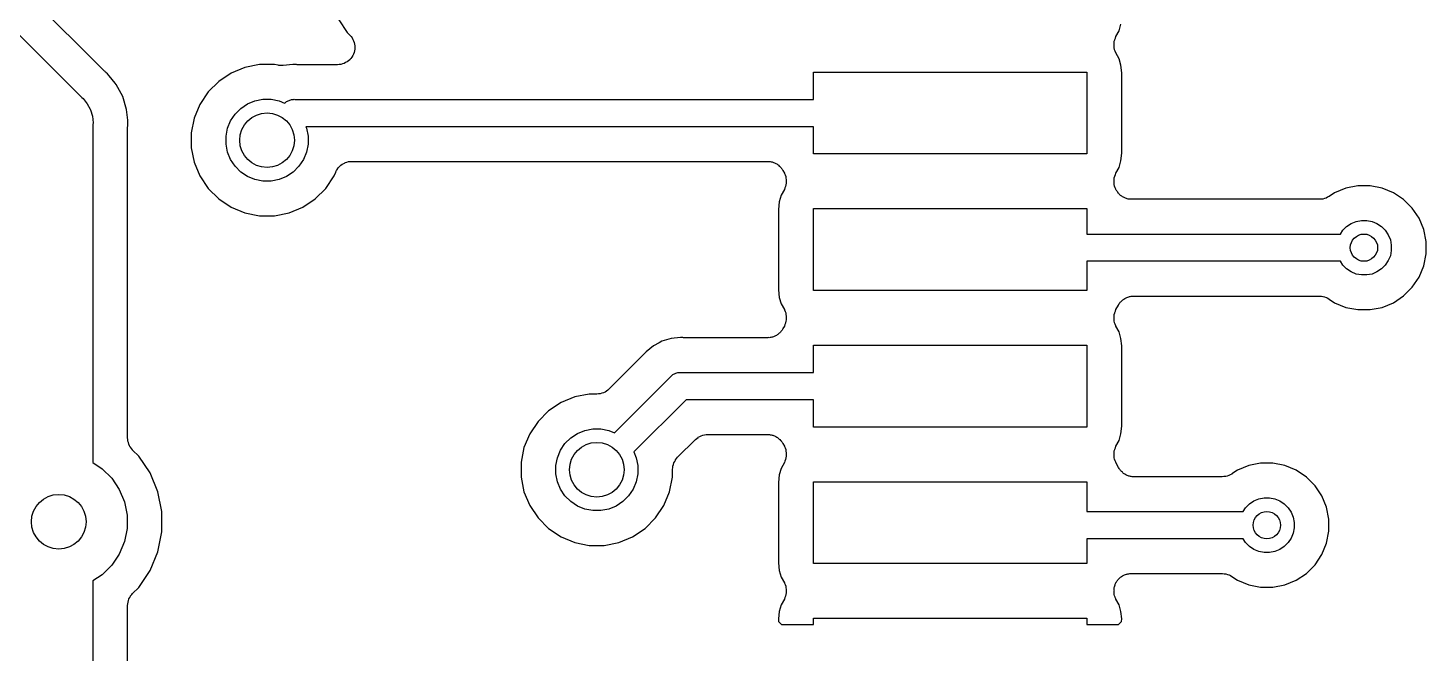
# Model space of a CAD drawing. Extents: x 49 to 143, y -158 to -38.
# Drawn here: x 105.44 to 115.67, y -103.7 to -99.13 of the extents above; entities that cross this region are included whole.
import ezdxf

# ---------------------------------------------------------------- set-up
doc = ezdxf.new("R2010")
doc.units = 0
doc.layers.add('BLACK', color=7, linetype='CONTINUOUS')

msp = doc.modelspace()

# ---------------------------------------------------------------- linework, layer by layer
at = {"layer": 'BLACK', "linetype": 'CONTINUOUS'}
for p, q in [((101.088, -94.8924), (105.832, -99.6365)), ((105.998, -99.4437), (101.379, -94.8244)), ((107.713, -99.0684), (107.774, -99.1592)), ((113.422, -99.1477), (113.436, -99.0998)), ((107.774, -99.1592), (107.794, -99.1792)), ((107.794, -99.1792), (107.795, -99.1801)), ((107.795, -99.1801), (107.795, -99.1801)), ((107.795, -99.1801), (107.795, -99.1802)), ((107.795, -99.1802), (107.795, -99.1805)), ((107.795, -99.1805), (107.803, -99.1901)), ((107.803, -99.1901), (107.81, -99.1995)), ((107.81, -99.1995), (107.81, -99.1997)), ((107.81, -99.1997), (107.81, -99.1998)), ((107.81, -99.1998), (107.816, -99.2107)), ((107.816, -99.2107), (107.822, -99.2214)), ((113.387, -99.2245), (113.39, -99.213)), ((113.39, -99.2119), (113.395, -99.201)), ((113.39, -99.2125), (113.39, -99.2119)), ((113.39, -99.213), (113.39, -99.2125)), ((113.395, -99.201), (113.399, -99.1901)), ((113.399, -99.1901), (113.422, -99.1477)), ((107.821, -99.3186), (107.815, -99.3293)), ((107.825, -99.3066), (107.821, -99.3182)), ((107.821, -99.3182), (107.821, -99.3184)), ((107.821, -99.3184), (107.821, -99.3186)), ((107.822, -99.2214), (107.822, -99.2216)), ((107.822, -99.2216), (107.822, -99.2218)), ((107.822, -99.2218), (107.825, -99.2337)), ((107.825, -99.2337), (107.829, -99.2452)), ((107.828, -99.295), (107.825, -99.3066)), ((107.83, -99.2825), (107.828, -99.2945)), ((107.828, -99.2945), (107.828, -99.2947)), ((107.828, -99.2947), (107.828, -99.295)), ((107.829, -99.2452), (107.829, -99.2454)), ((107.829, -99.2454), (107.829, -99.2456)), ((107.829, -99.2456), (107.83, -99.2578)), ((107.83, -99.2578), (107.831, -99.2699)), ((107.831, -99.2703), (107.83, -99.2825)), ((107.831, -99.2699), (107.831, -99.2701)), ((107.831, -99.2701), (107.831, -99.2703)), ((113.385, -99.2361), (113.387, -99.2245)), ((113.385, -99.2367), (113.385, -99.2361)), ((113.385, -99.2373), (113.385, -99.2367)), ((113.385, -99.2491), (113.385, -99.2373)), ((113.385, -99.2609), (113.385, -99.2491)), ((113.385, -99.2615), (113.385, -99.2609)), ((113.385, -99.2621), (113.385, -99.2615)), ((113.387, -99.2737), (113.385, -99.2621)), ((113.389, -99.2853), (113.387, -99.2737)), ((113.389, -99.2858), (113.389, -99.2853)), ((113.389, -99.2864), (113.389, -99.2858)), ((113.394, -99.2974), (113.389, -99.2864)), ((113.398, -99.3083), (113.394, -99.2974)), ((113.399, -99.3093), (113.398, -99.3083)), ((113.399, -99.3094), (113.399, -99.3093)), ((113.399, -99.3099), (113.399, -99.3094)), ((113.399, -99.3094), (113.399, -99.3094)), ((113.422, -99.3523), (113.399, -99.3099)), ((107.026, -99.4163), (106.926, -99.4581)), ((107.133, -99.395), (107.026, -99.4163)), ((107.243, -99.395), (107.133, -99.395)), ((107.27, -99.4004), (107.243, -99.395)), ((107.275, -99.4009), (107.27, -99.4004)), ((107.28, -99.402), (107.275, -99.4009)), ((107.287, -99.4021), (107.28, -99.402)), ((107.294, -99.4028), (107.287, -99.4021)), ((107.3, -99.4023), (107.294, -99.4028)), ((107.305, -99.4024), (107.3, -99.4023)), ((107.307, -99.4022), (107.305, -99.4024)), ((107.376, -99.3954), (107.307, -99.4022)), ((107.387, -99.3943), (107.376, -99.3954)), ((107.376, -99.3954), (107.376, -99.3954)), ((107.398, -99.3954), (107.387, -99.3943)), ((107.404, -99.3954), (107.398, -99.3954)), ((107.409, -99.396), (107.404, -99.3954)), ((107.411, -99.396), (107.409, -99.396)), ((107.704, -99.396), (107.411, -99.396)), ((107.716, -99.3948), (107.704, -99.396)), ((107.728, -99.3937), (107.716, -99.3948)), ((107.729, -99.3936), (107.728, -99.3936)), ((107.728, -99.3936), (107.728, -99.3937)), ((107.74, -99.3901), (107.729, -99.3936)), ((107.752, -99.3866), (107.74, -99.3901)), ((107.763, -99.3808), (107.752, -99.3864)), ((107.752, -99.3864), (107.752, -99.3865)), ((107.752, -99.3865), (107.752, -99.3866)), ((107.774, -99.375), (107.763, -99.3808)), ((107.784, -99.3671), (107.774, -99.3748)), ((107.774, -99.3748), (107.774, -99.3749)), ((107.774, -99.3749), (107.774, -99.375)), ((107.793, -99.3594), (107.784, -99.3671)), ((107.801, -99.3498), (107.793, -99.3591)), ((107.793, -99.3591), (107.793, -99.3593)), ((107.793, -99.3593), (107.793, -99.3594)), ((107.809, -99.3404), (107.801, -99.3498)), ((107.815, -99.3293), (107.809, -99.34)), ((107.809, -99.34), (107.809, -99.3402)), ((107.809, -99.3402), (107.809, -99.3404)), ((113.436, -99.4002), (113.422, -99.3523)), ((113.442, -99.4562), (113.436, -99.4002)), ((106.003, -99.4471), (105.998, -99.4437)), ((106.006, -99.4509), (106.003, -99.4471)), ((106.008, -99.4521), (106.006, -99.4509)), ((106.022, -99.4639), (106.008, -99.4521)), ((106.034, -99.4783), (106.022, -99.4639)), ((106.077, -99.5306), (106.034, -99.4783)), ((106.034, -99.4783), (106.034, -99.4783)), ((106.835, -99.5187), (106.758, -99.5958)), ((106.926, -99.4581), (106.835, -99.5187)), ((111.186, -99.65), (111.186, -99.45)), ((111.186, -99.45), (113.186, -99.45)), ((113.186, -99.45), (113.186, -100.05)), ((113.442, -100.044), (113.442, -99.4562)), ((106.085, -99.5406), (106.077, -99.5306)), ((106.077, -99.5306), (106.077, -99.5306)), ((106.132, -99.6282), (106.085, -99.5406)), ((106.161, -99.7232), (106.132, -99.6282)), ((106.758, -99.5958), (106.697, -99.6866)), ((105.832, -99.6365), (105.842, -99.6444)), ((105.842, -99.6444), (105.873, -99.6824)), ((105.873, -99.6824), (105.894, -99.7214)), ((105.894, -99.7214), (105.896, -99.7259)), ((105.896, -99.7259), (105.91, -99.773)), ((106.169, -99.8032), (106.161, -99.7232)), ((106.697, -99.6866), (106.655, -99.7874)), ((106.955, -99.7578), (106.997, -99.716)), ((106.997, -99.716), (107.046, -99.6831)), ((107.046, -99.6831), (107.1, -99.6605)), ((107.1, -99.6605), (107.158, -99.649)), ((107.158, -99.649), (107.218, -99.649)), ((107.218, -99.649), (107.276, -99.6605)), ((107.276, -99.6605), (107.317, -99.6778)), ((107.317, -99.6778), (107.32, -99.6758)), ((107.32, -99.6758), (107.324, -99.6722)), ((107.32, -99.6758), (107.32, -99.6758)), ((107.324, -99.6722), (107.331, -99.6665)), ((107.331, -99.6665), (107.349, -99.6572)), ((107.349, -99.6572), (107.367, -99.6514)), ((107.367, -99.6514), (107.382, -99.65)), ((107.382, -99.65), (107.387, -99.6495)), ((107.382, -99.65), (107.382, -99.65)), ((107.387, -99.6495), (107.392, -99.65)), ((107.392, -99.65), (111.186, -99.65)), ((105.91, -99.773), (105.915, -99.822)), ((105.915, -99.822), (105.914, -99.8343)), ((105.914, -99.8343), (105.914, -102.309)), ((106.169, -99.8035), (106.169, -99.8032)), ((106.17, -99.822), (106.169, -99.8035)), ((106.169, -99.8405), (106.17, -99.822)), ((106.655, -99.7874), (106.634, -99.8944)), ((106.9, -99.8615), (106.922, -99.8069)), ((106.922, -99.8069), (106.955, -99.7578)), ((106.168, -99.8512), (106.169, -99.8459)), ((106.168, -99.853), (106.168, -99.8512)), ((106.168, -102.128), (106.168, -99.853)), ((106.169, -99.8459), (106.169, -99.8405)), ((106.634, -99.8944), (106.634, -100.004)), ((106.888, -99.9195), (106.9, -99.8615)), ((106.888, -99.9785), (106.888, -99.9195)), ((111.186, -99.85), (107.472, -99.85)), ((107.472, -99.85), (107.476, -99.8615)), ((107.476, -99.8615), (107.488, -99.9195)), ((107.488, -99.9195), (107.488, -99.9785)), ((111.186, -100.05), (111.186, -99.85)), ((106.634, -100.004), (106.655, -100.111)), ((106.9, -100.037), (106.888, -99.9785)), ((106.922, -100.091), (106.9, -100.037)), ((107.476, -100.037), (107.454, -100.091)), ((107.488, -99.9785), (107.476, -100.037)), ((106.655, -100.111), (106.697, -100.211)), ((106.955, -100.14), (106.922, -100.091)), ((106.997, -100.182), (106.955, -100.14)), ((107.421, -100.14), (107.379, -100.182)), ((107.454, -100.091), (107.421, -100.14)), ((107.711, -100.15), (107.719, -100.141)), ((107.719, -100.141), (107.72, -100.14)), ((107.719, -100.141), (107.719, -100.141)), ((107.72, -100.14), (107.729, -100.133)), ((107.729, -100.133), (107.738, -100.125)), ((107.738, -100.125), (107.739, -100.125)), ((107.739, -100.125), (107.749, -100.119)), ((107.739, -100.125), (107.739, -100.125)), ((107.749, -100.119), (107.76, -100.114)), ((107.76, -100.114), (107.76, -100.113)), ((107.76, -100.113), (107.761, -100.113)), ((107.761, -100.113), (107.772, -100.11)), ((107.772, -100.11), (107.784, -100.106)), ((107.784, -100.106), (107.784, -100.106)), ((107.784, -100.106), (107.785, -100.106)), ((107.785, -100.106), (107.797, -100.105)), ((107.797, -100.105), (107.808, -100.104)), ((107.808, -100.104), (110.851, -100.104)), ((110.851, -100.104), (110.853, -100.104)), ((110.853, -100.104), (110.858, -100.105)), ((110.858, -100.105), (110.864, -100.105)), ((110.864, -100.105), (110.87, -100.106)), ((110.87, -100.106), (110.877, -100.107)), ((110.877, -100.107), (110.883, -100.108)), ((110.883, -100.108), (110.888, -100.11)), ((110.888, -100.11), (110.894, -100.112)), ((110.894, -100.112), (110.901, -100.114)), ((110.901, -100.114), (110.906, -100.117)), ((110.906, -100.117), (110.911, -100.119)), ((110.911, -100.119), (110.917, -100.123)), ((110.917, -100.123), (110.922, -100.126)), ((110.922, -100.126), (110.927, -100.13)), ((110.927, -100.13), (110.931, -100.133)), ((110.931, -100.133), (110.936, -100.138)), ((110.936, -100.138), (110.941, -100.142)), ((113.186, -100.05), (111.186, -100.05)), ((113.422, -100.148), (113.436, -100.1)), ((113.436, -100.1), (113.442, -100.044)), ((106.697, -100.211), (106.758, -100.302)), ((107.046, -100.215), (106.997, -100.182)), ((107.1, -100.237), (107.046, -100.215)), ((107.158, -100.249), (107.1, -100.237)), ((107.276, -100.237), (107.218, -100.249)), ((107.33, -100.215), (107.276, -100.237)), ((107.379, -100.182), (107.33, -100.215)), ((107.618, -100.302), (107.679, -100.211)), ((107.679, -100.211), (107.691, -100.182)), ((107.691, -100.182), (107.692, -100.181)), ((107.691, -100.182), (107.691, -100.182)), ((107.691, -100.182), (107.691, -100.182)), ((107.691, -100.182), (107.691, -100.182)), ((107.692, -100.181), (107.697, -100.17)), ((107.697, -100.17), (107.703, -100.16)), ((107.703, -100.16), (107.704, -100.159)), ((107.703, -100.16), (107.703, -100.16)), ((107.704, -100.159), (107.711, -100.15)), ((110.941, -100.142), (110.945, -100.147)), ((110.945, -100.147), (110.949, -100.151)), ((110.949, -100.151), (110.953, -100.156)), ((110.953, -100.156), (110.957, -100.161)), ((110.957, -100.161), (110.96, -100.166)), ((110.96, -100.166), (110.963, -100.171)), ((110.963, -100.171), (110.973, -100.19)), ((110.973, -100.19), (110.973, -100.191)), ((110.973, -100.191), (110.973, -100.191)), ((110.973, -100.191), (110.973, -100.191)), ((110.973, -100.191), (110.974, -100.192)), ((110.974, -100.192), (110.978, -100.203)), ((110.978, -100.203), (110.983, -100.214)), ((110.983, -100.214), (110.983, -100.214)), ((110.983, -100.214), (110.983, -100.215)), ((110.983, -100.215), (110.985, -100.226)), ((110.985, -100.226), (110.987, -100.238)), ((110.987, -100.238), (110.987, -100.238)), ((110.987, -100.238), (110.987, -100.239)), ((110.987, -100.239), (110.987, -100.251)), ((113.385, -100.236), (113.387, -100.225)), ((113.385, -100.237), (113.385, -100.236)), ((113.385, -100.249), (113.385, -100.237)), ((113.385, -100.237), (113.385, -100.237)), ((113.387, -100.225), (113.39, -100.213)), ((113.39, -100.212), (113.395, -100.201)), ((113.39, -100.213), (113.39, -100.212)), ((113.39, -100.212), (113.39, -100.212)), ((113.395, -100.201), (113.399, -100.19)), ((113.399, -100.19), (113.422, -100.148)), ((106.758, -100.302), (106.835, -100.379)), ((107.218, -100.249), (107.158, -100.249)), ((107.541, -100.379), (107.618, -100.302)), ((110.973, -100.31), (110.95, -100.352)), ((110.977, -100.299), (110.973, -100.31)), ((110.982, -100.288), (110.977, -100.299)), ((110.985, -100.275), (110.982, -100.287)), ((110.982, -100.287), (110.982, -100.288)), ((110.982, -100.288), (110.982, -100.288)), ((110.987, -100.264), (110.985, -100.275)), ((110.987, -100.251), (110.987, -100.263)), ((110.987, -100.263), (110.987, -100.263)), ((110.987, -100.263), (110.987, -100.264)), ((113.385, -100.261), (113.385, -100.249)), ((113.385, -100.262), (113.385, -100.261)), ((113.387, -100.274), (113.385, -100.262)), ((113.385, -100.262), (113.385, -100.262)), ((113.389, -100.285), (113.387, -100.274)), ((113.389, -100.286), (113.389, -100.285)), ((113.394, -100.297), (113.389, -100.286)), ((113.389, -100.286), (113.389, -100.286)), ((113.398, -100.308), (113.394, -100.297)), ((113.399, -100.309), (113.398, -100.308)), ((113.399, -100.31), (113.399, -100.309)), ((113.399, -100.309), (113.399, -100.309)), ((113.399, -100.309), (113.399, -100.309)), ((113.402, -100.315), (113.399, -100.31)), ((113.405, -100.32), (113.402, -100.315)), ((113.408, -100.325), (113.405, -100.32)), ((113.412, -100.33), (113.408, -100.325)), ((113.416, -100.336), (113.412, -100.33)), ((113.42, -100.34), (113.416, -100.336)), ((113.423, -100.344), (113.42, -100.34)), ((113.428, -100.349), (113.423, -100.344)), ((114.999, -100.334), (114.959, -100.361)), ((115.082, -100.3), (114.999, -100.334)), ((115.17, -100.282), (115.082, -100.3)), ((115.259, -100.282), (115.17, -100.282)), ((115.347, -100.3), (115.259, -100.282)), ((115.429, -100.334), (115.347, -100.3)), ((115.504, -100.384), (115.429, -100.334)), ((106.835, -100.379), (106.926, -100.44)), ((106.926, -100.44), (107.026, -100.482)), ((107.35, -100.482), (107.45, -100.44)), ((107.45, -100.44), (107.541, -100.379)), ((110.936, -100.4), (110.93, -100.456)), ((110.95, -100.352), (110.936, -100.4)), ((113.433, -100.353), (113.428, -100.349)), ((113.438, -100.357), (113.433, -100.353)), ((113.442, -100.36), (113.438, -100.357)), ((113.448, -100.363), (113.442, -100.36)), ((113.454, -100.367), (113.448, -100.363)), ((113.459, -100.369), (113.454, -100.367)), ((113.464, -100.372), (113.459, -100.369)), ((113.47, -100.374), (113.464, -100.372)), ((113.477, -100.377), (113.47, -100.374)), ((113.482, -100.378), (113.477, -100.377)), ((113.488, -100.38), (113.482, -100.378)), ((113.494, -100.38), (113.488, -100.38)), ((113.501, -100.382), (113.494, -100.38)), ((113.507, -100.382), (113.501, -100.382)), ((113.512, -100.382), (113.507, -100.382)), ((113.514, -100.382), (113.512, -100.382)), ((114.888, -100.382), (113.514, -100.382)), ((114.9, -100.381), (114.888, -100.382)), ((114.912, -100.38), (114.9, -100.381)), ((114.913, -100.38), (114.912, -100.38)), ((114.912, -100.38), (114.912, -100.38)), ((114.924, -100.377), (114.913, -100.38)), ((114.936, -100.373), (114.924, -100.377)), ((114.937, -100.373), (114.936, -100.373)), ((114.936, -100.373), (114.936, -100.373)), ((114.947, -100.367), (114.937, -100.373)), ((114.958, -100.362), (114.947, -100.367)), ((114.959, -100.361), (114.958, -100.362)), ((114.959, -100.361), (114.959, -100.361)), ((114.959, -100.361), (114.959, -100.361)), ((114.959, -100.361), (114.959, -100.361)), ((115.567, -100.447), (115.504, -100.384)), ((115.617, -100.521), (115.567, -100.447)), ((107.026, -100.482), (107.133, -100.503)), ((107.133, -100.503), (107.243, -100.503)), ((107.243, -100.503), (107.35, -100.482)), ((110.93, -100.456), (110.93, -101.044)), ((111.186, -101.05), (111.186, -100.45)), ((111.186, -100.45), (113.186, -100.45)), ((113.186, -100.45), (113.186, -100.636)), ((115.12, -100.559), (115.156, -100.544)), ((115.156, -100.544), (115.195, -100.536)), ((115.195, -100.536), (115.234, -100.536)), ((115.234, -100.536), (115.273, -100.544)), ((115.273, -100.544), (115.309, -100.559)), ((115.651, -100.604), (115.617, -100.521)), ((113.186, -100.636), (115.041, -100.636)), ((115.041, -100.636), (115.059, -100.609)), ((115.059, -100.609), (115.087, -100.581)), ((115.087, -100.581), (115.12, -100.559)), ((115.309, -100.559), (115.342, -100.581)), ((115.342, -100.581), (115.37, -100.609)), ((115.37, -100.609), (115.392, -100.642)), ((115.392, -100.642), (115.407, -100.678)), ((115.668, -100.692), (115.651, -100.604)), ((115.407, -100.678), (115.414, -100.717)), ((115.414, -100.717), (115.414, -100.756)), ((115.668, -100.781), (115.668, -100.692)), ((115.041, -100.836), (113.186, -100.836)), ((113.186, -100.836), (113.186, -101.05)), ((115.059, -100.864), (115.041, -100.836)), ((115.392, -100.831), (115.37, -100.864)), ((115.407, -100.795), (115.392, -100.831)), ((115.414, -100.756), (115.407, -100.795)), ((115.651, -100.869), (115.668, -100.781)), ((115.087, -100.892), (115.059, -100.864)), ((115.12, -100.914), (115.087, -100.892)), ((115.156, -100.929), (115.12, -100.914)), ((115.195, -100.936), (115.156, -100.929)), ((115.234, -100.936), (115.195, -100.936)), ((115.273, -100.929), (115.234, -100.936)), ((115.309, -100.914), (115.273, -100.929)), ((115.342, -100.892), (115.309, -100.914)), ((115.37, -100.864), (115.342, -100.892)), ((115.567, -101.026), (115.617, -100.951)), ((115.617, -100.951), (115.651, -100.869)), ((110.93, -101.044), (110.936, -101.1)), ((113.186, -101.05), (111.186, -101.05)), ((115.504, -101.089), (115.567, -101.026)), ((110.936, -101.1), (110.95, -101.148)), ((110.95, -101.148), (110.973, -101.19)), ((113.399, -101.19), (113.417, -101.158)), ((113.417, -101.156), (113.421, -101.151)), ((113.417, -101.158), (113.417, -101.156)), ((113.421, -101.151), (113.423, -101.146)), ((113.423, -101.146), (113.428, -101.141)), ((113.428, -101.141), (113.431, -101.136)), ((113.431, -101.136), (113.435, -101.132)), ((113.435, -101.132), (113.439, -101.127)), ((113.439, -101.127), (113.444, -101.123)), ((113.444, -101.123), (113.449, -101.118)), ((113.449, -101.118), (113.454, -101.115)), ((113.454, -101.115), (113.458, -101.112)), ((113.458, -101.112), (113.464, -101.108)), ((113.464, -101.108), (113.47, -101.105)), ((113.47, -101.105), (113.475, -101.103)), ((113.475, -101.103), (113.48, -101.1)), ((113.48, -101.1), (113.487, -101.098)), ((113.487, -101.098), (113.493, -101.095)), ((113.493, -101.095), (113.498, -101.094)), ((113.498, -101.094), (113.504, -101.093)), ((113.504, -101.093), (113.511, -101.092)), ((113.511, -101.092), (113.517, -101.091)), ((113.517, -101.091), (113.523, -101.091)), ((113.523, -101.091), (113.529, -101.09)), ((113.529, -101.09), (114.888, -101.09)), ((114.888, -101.09), (114.889, -101.09)), ((114.889, -101.09), (114.889, -101.09)), ((114.889, -101.09), (114.889, -101.09)), ((114.889, -101.09), (114.89, -101.09)), ((114.89, -101.09), (114.902, -101.092)), ((114.902, -101.092), (114.913, -101.093)), ((114.913, -101.093), (114.914, -101.093)), ((114.914, -101.093), (114.915, -101.093)), ((114.915, -101.093), (114.926, -101.097)), ((114.926, -101.097), (114.937, -101.1)), ((114.937, -101.1), (114.938, -101.1)), ((114.938, -101.1), (114.939, -101.101)), ((114.939, -101.101), (114.949, -101.106)), ((114.949, -101.106), (114.959, -101.112)), ((114.959, -101.112), (114.999, -101.139)), ((114.999, -101.139), (115.082, -101.173)), ((115.347, -101.173), (115.429, -101.139)), ((115.429, -101.139), (115.504, -101.089)), ((110.973, -101.19), (110.973, -101.191)), ((110.973, -101.191), (110.973, -101.191)), ((110.973, -101.191), (110.973, -101.191)), ((110.973, -101.191), (110.974, -101.192)), ((110.974, -101.192), (110.978, -101.203)), ((110.978, -101.203), (110.983, -101.214)), ((110.983, -101.214), (110.983, -101.214)), ((110.983, -101.214), (110.983, -101.215)), ((110.983, -101.215), (110.985, -101.226)), ((110.985, -101.226), (110.987, -101.238)), ((110.987, -101.264), (110.985, -101.275)), ((110.987, -101.238), (110.987, -101.238)), ((110.987, -101.238), (110.987, -101.239)), ((110.987, -101.239), (110.987, -101.251)), ((110.987, -101.251), (110.987, -101.263)), ((110.987, -101.263), (110.987, -101.263)), ((110.987, -101.263), (110.987, -101.264)), ((113.385, -101.236), (113.387, -101.225)), ((113.385, -101.237), (113.385, -101.236)), ((113.385, -101.249), (113.385, -101.237)), ((113.385, -101.237), (113.385, -101.237)), ((113.385, -101.261), (113.385, -101.249)), ((113.385, -101.262), (113.385, -101.261)), ((113.387, -101.274), (113.385, -101.262)), ((113.385, -101.262), (113.385, -101.262)), ((113.387, -101.225), (113.39, -101.213)), ((113.39, -101.212), (113.395, -101.201)), ((113.39, -101.213), (113.39, -101.212)), ((113.39, -101.212), (113.39, -101.212)), ((113.395, -101.201), (113.399, -101.19)), ((115.082, -101.173), (115.17, -101.19)), ((115.17, -101.19), (115.259, -101.19)), ((115.259, -101.19), (115.347, -101.173)), ((110.93, -101.368), (110.925, -101.371)), ((110.935, -101.363), (110.93, -101.368)), ((110.94, -101.359), (110.935, -101.363)), ((110.944, -101.355), (110.94, -101.359)), ((110.948, -101.351), (110.944, -101.355)), ((110.952, -101.345), (110.948, -101.351)), ((110.956, -101.34), (110.952, -101.345)), ((110.959, -101.335), (110.956, -101.34)), ((110.962, -101.33), (110.959, -101.335)), ((110.963, -101.329), (110.962, -101.33)), ((110.973, -101.31), (110.963, -101.329)), ((110.977, -101.299), (110.973, -101.31)), ((110.982, -101.288), (110.977, -101.299)), ((110.985, -101.275), (110.982, -101.287)), ((110.982, -101.287), (110.982, -101.288)), ((110.982, -101.288), (110.982, -101.288)), ((113.389, -101.285), (113.387, -101.274)), ((113.389, -101.286), (113.389, -101.285)), ((113.394, -101.297), (113.389, -101.286)), ((113.389, -101.286), (113.389, -101.286)), ((113.398, -101.308), (113.394, -101.297)), ((113.399, -101.309), (113.398, -101.308)), ((113.399, -101.31), (113.399, -101.309)), ((113.399, -101.309), (113.399, -101.309)), ((113.399, -101.309), (113.399, -101.309)), ((113.422, -101.352), (113.399, -101.31)), ((113.436, -101.4), (113.422, -101.352)), ((110.015, -101.454), (109.961, -101.498)), ((110.056, -101.433), (110.015, -101.454)), ((110.077, -101.421), (110.056, -101.433)), ((110.056, -101.433), (110.056, -101.433)), ((110.144, -101.401), (110.077, -101.421)), ((110.213, -101.394), (110.144, -101.401)), ((110.224, -101.395), (110.213, -101.394)), ((110.23, -101.395), (110.224, -101.395)), ((110.235, -101.396), (110.23, -101.395)), ((110.237, -101.396), (110.235, -101.396)), ((110.851, -101.396), (110.237, -101.396)), ((110.856, -101.395), (110.851, -101.396)), ((110.862, -101.396), (110.856, -101.395)), ((110.869, -101.394), (110.862, -101.396)), ((110.875, -101.394), (110.869, -101.394)), ((110.881, -101.392), (110.875, -101.394)), ((110.886, -101.391), (110.881, -101.392)), ((110.893, -101.388), (110.886, -101.391)), ((110.899, -101.386), (110.893, -101.388)), ((110.904, -101.384), (110.899, -101.386)), ((110.909, -101.382), (110.904, -101.384)), ((110.915, -101.378), (110.909, -101.382)), ((110.921, -101.375), (110.915, -101.378)), ((110.925, -101.371), (110.921, -101.375)), ((111.186, -101.65), (111.186, -101.45)), ((111.186, -101.45), (113.186, -101.45)), ((113.186, -101.45), (113.186, -102.05)), ((113.442, -101.456), (113.436, -101.4)), ((113.442, -102.044), (113.442, -101.456)), ((109.946, -101.516), (109.692, -101.771)), ((109.949, -101.512), (109.946, -101.516)), ((109.953, -101.509), (109.949, -101.512)), ((109.954, -101.507), (109.953, -101.509)), ((109.961, -101.498), (109.954, -101.507)), ((110.142, -101.679), (110.157, -101.666)), ((110.157, -101.666), (110.175, -101.657)), ((110.175, -101.657), (110.18, -101.655)), ((110.18, -101.655), (110.193, -101.651)), ((110.193, -101.651), (110.195, -101.651)), ((110.195, -101.651), (110.208, -101.65)), ((110.208, -101.65), (110.208, -101.65)), ((110.208, -101.65), (110.213, -101.65)), ((110.213, -101.65), (110.218, -101.65)), ((110.218, -101.65), (111.186, -101.65)), ((109.69, -101.772), (109.681, -101.779)), ((109.691, -101.771), (109.69, -101.772)), ((109.692, -101.771), (109.691, -101.771)), ((109.691, -101.771), (109.691, -101.771)), ((109.691, -101.771), (109.691, -101.771)), ((109.731, -102.091), (110.139, -101.683)), ((110.139, -101.683), (110.142, -101.679)), ((109.339, -101.871), (109.248, -101.932)), ((109.439, -101.829), (109.339, -101.871)), ((109.546, -101.808), (109.439, -101.829)), ((109.602, -101.808), (109.546, -101.808)), ((109.613, -101.807), (109.602, -101.808)), ((109.625, -101.806), (109.613, -101.807)), ((109.626, -101.806), (109.625, -101.806)), ((109.638, -101.802), (109.626, -101.806)), ((109.626, -101.806), (109.626, -101.806)), ((109.649, -101.799), (109.638, -101.802)), ((109.65, -101.799), (109.649, -101.799)), ((109.661, -101.793), (109.65, -101.798)), ((109.65, -101.798), (109.65, -101.799)), ((109.671, -101.788), (109.661, -101.793)), ((109.672, -101.787), (109.671, -101.787)), ((109.671, -101.787), (109.671, -101.788)), ((109.681, -101.779), (109.672, -101.787)), ((110.254, -101.85), (109.872, -102.232)), ((111.186, -101.85), (110.254, -101.85)), ((111.186, -102.05), (111.186, -101.85)), ((109.248, -101.932), (109.171, -102.009)), ((109.171, -102.009), (109.11, -102.1)), ((109.459, -102.096), (109.513, -102.074)), ((109.513, -102.074), (109.571, -102.062)), ((109.571, -102.062), (109.631, -102.062)), ((109.631, -102.062), (109.689, -102.074)), ((109.689, -102.074), (109.731, -102.091)), ((113.186, -102.05), (111.186, -102.05)), ((113.436, -102.1), (113.442, -102.044)), ((106.169, -102.14), (106.168, -102.128)), ((106.17, -102.151), (106.169, -102.14)), ((106.17, -102.152), (106.17, -102.151)), ((106.17, -102.153), (106.17, -102.152)), ((106.174, -102.164), (106.17, -102.153)), ((106.177, -102.175), (106.174, -102.164)), ((106.177, -102.176), (106.177, -102.175)), ((106.178, -102.176), (106.177, -102.176)), ((106.183, -102.187), (106.178, -102.176)), ((106.188, -102.197), (106.183, -102.187)), ((109.11, -102.1), (109.068, -102.2)), ((109.335, -102.22), (109.368, -102.171)), ((109.368, -102.171), (109.41, -102.129)), ((109.41, -102.129), (109.459, -102.096)), ((110.192, -102.271), (110.322, -102.141)), ((110.322, -102.141), (110.323, -102.141)), ((110.323, -102.141), (110.324, -102.14)), ((110.323, -102.141), (110.323, -102.141)), ((110.323, -102.141), (110.323, -102.141)), ((110.324, -102.14), (110.333, -102.133)), ((110.333, -102.133), (110.342, -102.125)), ((110.342, -102.125), (110.343, -102.125)), ((110.343, -102.124), (110.354, -102.119)), ((110.343, -102.125), (110.343, -102.124)), ((110.354, -102.119), (110.364, -102.114)), ((110.364, -102.114), (110.364, -102.113)), ((110.364, -102.113), (110.365, -102.113)), ((110.365, -102.113), (110.376, -102.11)), ((110.376, -102.11), (110.388, -102.106)), ((110.388, -102.106), (110.388, -102.106)), ((110.388, -102.106), (110.389, -102.106)), ((110.389, -102.106), (110.401, -102.105)), ((110.401, -102.105), (110.412, -102.104)), ((110.412, -102.104), (110.851, -102.104)), ((110.851, -102.104), (110.853, -102.104)), ((110.853, -102.104), (110.858, -102.105)), ((110.858, -102.105), (110.864, -102.105)), ((110.864, -102.105), (110.87, -102.106)), ((110.87, -102.106), (110.877, -102.107)), ((110.877, -102.107), (110.883, -102.108)), ((110.883, -102.108), (110.888, -102.11)), ((110.888, -102.11), (110.894, -102.112)), ((110.894, -102.112), (110.901, -102.114)), ((110.901, -102.114), (110.906, -102.117)), ((110.906, -102.117), (110.911, -102.119)), ((110.911, -102.119), (110.917, -102.123)), ((110.917, -102.123), (110.922, -102.126)), ((110.922, -102.126), (110.927, -102.13)), ((110.927, -102.13), (110.931, -102.133)), ((110.931, -102.133), (110.936, -102.138)), ((110.936, -102.138), (110.941, -102.142)), ((110.941, -102.142), (110.945, -102.147)), ((110.945, -102.147), (110.949, -102.151)), ((110.949, -102.151), (110.953, -102.156)), ((110.953, -102.156), (110.957, -102.161)), ((110.957, -102.161), (110.96, -102.166)), ((110.96, -102.166), (110.963, -102.171)), ((110.963, -102.171), (110.973, -102.19)), ((113.399, -102.19), (113.422, -102.148)), ((113.422, -102.148), (113.436, -102.1)), ((106.189, -102.198), (106.188, -102.197)), ((106.197, -102.207), (106.189, -102.198)), ((106.189, -102.198), (106.189, -102.198)), ((106.204, -102.217), (106.197, -102.207)), ((106.205, -102.218), (106.204, -102.217)), ((106.25, -102.262), (106.205, -102.218)), ((106.205, -102.218), (106.205, -102.218)), ((106.205, -102.218), (106.205, -102.218)), ((106.205, -102.218), (106.205, -102.218)), ((106.332, -102.386), (106.25, -102.262)), ((109.068, -102.2), (109.047, -102.307)), ((109.301, -102.332), (109.313, -102.274)), ((109.313, -102.274), (109.335, -102.22)), ((109.872, -102.232), (109.889, -102.274)), ((109.889, -102.274), (109.901, -102.332)), ((110.176, -102.291), (110.177, -102.29)), ((110.177, -102.289), (110.185, -102.281)), ((110.177, -102.29), (110.177, -102.289)), ((110.185, -102.281), (110.192, -102.271)), ((110.973, -102.19), (110.973, -102.191)), ((110.973, -102.191), (110.973, -102.191)), ((110.973, -102.191), (110.973, -102.191)), ((110.973, -102.191), (110.974, -102.192)), ((110.974, -102.192), (110.978, -102.203)), ((110.982, -102.288), (110.977, -102.299)), ((110.978, -102.203), (110.983, -102.214)), ((110.985, -102.275), (110.982, -102.287)), ((110.982, -102.287), (110.982, -102.288)), ((110.982, -102.288), (110.982, -102.288)), ((110.983, -102.214), (110.983, -102.214)), ((110.983, -102.214), (110.983, -102.215)), ((110.983, -102.215), (110.985, -102.226)), ((110.985, -102.226), (110.987, -102.238)), ((110.987, -102.264), (110.985, -102.275)), ((110.987, -102.238), (110.987, -102.238)), ((110.987, -102.238), (110.987, -102.239)), ((110.987, -102.239), (110.987, -102.251)), ((110.987, -102.251), (110.987, -102.263)), ((110.987, -102.263), (110.987, -102.263)), ((110.987, -102.263), (110.987, -102.264)), ((113.385, -102.236), (113.387, -102.225)), ((113.385, -102.237), (113.385, -102.236)), ((113.385, -102.249), (113.385, -102.237)), ((113.385, -102.237), (113.385, -102.237)), ((113.385, -102.261), (113.385, -102.249)), ((113.385, -102.262), (113.385, -102.261)), ((113.387, -102.274), (113.385, -102.262)), ((113.385, -102.262), (113.385, -102.262)), ((113.387, -102.225), (113.39, -102.213)), ((113.389, -102.285), (113.387, -102.274)), ((113.389, -102.286), (113.389, -102.285)), ((113.394, -102.297), (113.389, -102.286)), ((113.389, -102.286), (113.389, -102.286)), ((113.39, -102.212), (113.395, -102.201)), ((113.39, -102.213), (113.39, -102.212)), ((113.39, -102.212), (113.39, -102.212)), ((113.395, -102.201), (113.399, -102.19)), ((105.914, -102.309), (105.983, -102.355)), ((105.983, -102.355), (106.052, -102.424)), ((106.389, -102.523), (106.332, -102.386)), ((109.047, -102.307), (109.047, -102.417)), ((109.301, -102.392), (109.301, -102.332)), ((109.313, -102.45), (109.301, -102.392)), ((109.901, -102.392), (109.889, -102.45)), ((109.901, -102.332), (109.901, -102.392)), ((110.155, -102.359), (110.156, -102.348)), ((110.155, -102.361), (110.155, -102.359)), ((110.155, -102.417), (110.155, -102.361)), ((110.155, -102.361), (110.155, -102.361)), ((110.155, -102.361), (110.155, -102.361)), ((110.155, -102.361), (110.155, -102.361)), ((110.156, -102.348), (110.158, -102.336)), ((110.158, -102.335), (110.161, -102.324)), ((110.158, -102.336), (110.158, -102.335)), ((110.158, -102.335), (110.158, -102.335)), ((110.161, -102.324), (110.165, -102.312)), ((110.165, -102.311), (110.171, -102.301)), ((110.165, -102.312), (110.165, -102.311)), ((110.165, -102.312), (110.165, -102.312)), ((110.171, -102.301), (110.176, -102.291)), ((110.95, -102.352), (110.936, -102.4)), ((110.973, -102.31), (110.95, -102.352)), ((110.977, -102.299), (110.973, -102.31)), ((113.398, -102.308), (113.394, -102.297)), ((113.399, -102.309), (113.398, -102.308)), ((113.399, -102.31), (113.399, -102.309)), ((113.399, -102.309), (113.399, -102.309)), ((113.399, -102.309), (113.399, -102.309)), ((113.419, -102.347), (113.399, -102.31)), ((113.422, -102.352), (113.419, -102.347)), ((113.425, -102.357), (113.422, -102.352)), ((113.429, -102.362), (113.425, -102.357)), ((113.433, -102.368), (113.429, -102.362)), ((113.437, -102.372), (113.433, -102.368)), ((113.44, -102.376), (113.437, -102.372)), ((113.446, -102.381), (113.44, -102.376)), ((113.45, -102.385), (113.446, -102.381)), ((113.455, -102.389), (113.45, -102.385)), ((113.459, -102.392), (113.455, -102.389)), ((113.465, -102.395), (113.459, -102.392)), ((114.288, -102.366), (114.248, -102.393)), ((114.371, -102.332), (114.288, -102.366)), ((114.458, -102.314), (114.371, -102.332)), ((114.548, -102.314), (114.458, -102.314)), ((114.636, -102.332), (114.548, -102.314)), ((114.718, -102.366), (114.636, -102.332)), ((114.793, -102.416), (114.718, -102.366)), ((106.052, -102.424), (106.107, -102.506)), ((109.047, -102.417), (109.068, -102.524)), ((109.335, -102.504), (109.313, -102.45)), ((109.889, -102.45), (109.867, -102.504)), ((110.134, -102.524), (110.155, -102.417)), ((110.936, -102.4), (110.93, -102.456)), ((110.93, -102.456), (110.93, -103.044)), ((111.186, -103.05), (111.186, -102.45)), ((111.186, -102.45), (113.186, -102.45)), ((113.186, -102.45), (113.186, -102.668)), ((113.471, -102.399), (113.465, -102.395)), ((113.476, -102.401), (113.471, -102.399)), ((113.481, -102.404), (113.476, -102.401)), ((113.488, -102.406), (113.481, -102.404)), ((113.494, -102.409), (113.488, -102.406)), ((113.499, -102.41), (113.494, -102.409)), ((113.505, -102.412), (113.499, -102.41)), ((113.511, -102.412), (113.505, -102.412)), ((113.518, -102.414), (113.511, -102.412)), ((113.524, -102.414), (113.518, -102.414)), ((113.529, -102.414), (113.524, -102.414)), ((113.531, -102.414), (113.529, -102.414)), ((114.177, -102.414), (113.531, -102.414)), ((114.189, -102.413), (114.177, -102.414)), ((114.201, -102.412), (114.189, -102.413)), ((114.202, -102.412), (114.201, -102.412)), ((114.201, -102.412), (114.201, -102.412)), ((114.213, -102.409), (114.202, -102.412)), ((114.224, -102.405), (114.213, -102.409)), ((114.225, -102.405), (114.224, -102.405)), ((114.226, -102.405), (114.225, -102.405)), ((114.236, -102.399), (114.226, -102.405)), ((114.246, -102.394), (114.236, -102.399)), ((114.248, -102.393), (114.246, -102.394)), ((114.248, -102.393), (114.248, -102.393)), ((114.248, -102.393), (114.248, -102.393)), ((114.248, -102.393), (114.248, -102.393)), ((114.856, -102.479), (114.793, -102.416)), ((114.906, -102.553), (114.856, -102.479)), ((106.107, -102.506), (106.145, -102.597)), ((106.418, -102.669), (106.389, -102.523)), ((109.068, -102.524), (109.11, -102.624)), ((109.368, -102.553), (109.335, -102.504)), ((109.41, -102.595), (109.368, -102.553)), ((109.459, -102.628), (109.41, -102.595)), ((109.792, -102.595), (109.743, -102.628)), ((109.834, -102.553), (109.792, -102.595)), ((109.867, -102.504), (109.834, -102.553)), ((110.092, -102.624), (110.134, -102.524)), ((114.376, -102.613), (114.408, -102.591)), ((114.408, -102.591), (114.445, -102.576)), ((114.445, -102.576), (114.484, -102.568)), ((114.484, -102.568), (114.523, -102.568)), ((114.523, -102.568), (114.562, -102.576)), ((114.562, -102.576), (114.598, -102.591)), ((114.598, -102.591), (114.631, -102.613)), ((114.94, -102.636), (114.906, -102.553)), ((106.145, -102.597), (106.164, -102.694)), ((106.164, -102.694), (106.164, -102.792)), ((106.418, -102.817), (106.418, -102.669)), ((109.11, -102.624), (109.171, -102.715)), ((109.513, -102.65), (109.459, -102.628)), ((109.571, -102.662), (109.513, -102.65)), ((109.631, -102.662), (109.571, -102.662)), ((109.689, -102.65), (109.631, -102.662)), ((109.743, -102.628), (109.689, -102.65)), ((110.031, -102.715), (110.092, -102.624)), ((113.186, -102.668), (114.329, -102.668)), ((114.329, -102.668), (114.348, -102.641)), ((114.348, -102.641), (114.376, -102.613)), ((114.631, -102.613), (114.659, -102.641)), ((114.659, -102.641), (114.68, -102.674)), ((114.68, -102.674), (114.696, -102.71)), ((114.957, -102.724), (114.94, -102.636)), ((106.164, -102.792), (106.145, -102.889)), ((109.171, -102.715), (109.248, -102.792)), ((109.248, -102.792), (109.339, -102.853)), ((109.863, -102.853), (109.954, -102.792)), ((109.954, -102.792), (110.031, -102.715)), ((114.696, -102.71), (114.703, -102.749)), ((114.703, -102.788), (114.696, -102.827)), ((114.703, -102.749), (114.703, -102.788)), ((114.957, -102.813), (114.957, -102.724)), ((106.145, -102.889), (106.107, -102.98)), ((106.389, -102.963), (106.418, -102.817)), ((109.339, -102.853), (109.439, -102.895)), ((109.439, -102.895), (109.546, -102.916)), ((109.656, -102.916), (109.763, -102.895)), ((109.763, -102.895), (109.863, -102.853)), ((114.329, -102.868), (113.186, -102.868)), ((113.186, -102.868), (113.186, -103.05)), ((114.348, -102.896), (114.329, -102.868)), ((114.376, -102.924), (114.348, -102.896)), ((114.659, -102.896), (114.631, -102.924)), ((114.68, -102.863), (114.659, -102.896)), ((114.696, -102.827), (114.68, -102.863)), ((114.906, -102.983), (114.94, -102.901)), ((114.94, -102.901), (114.957, -102.813)), ((106.107, -102.98), (106.052, -103.062)), ((106.332, -103.1), (106.389, -102.963)), ((109.546, -102.916), (109.656, -102.916)), ((114.408, -102.946), (114.376, -102.924)), ((114.445, -102.961), (114.408, -102.946)), ((114.484, -102.968), (114.445, -102.961)), ((114.523, -102.968), (114.484, -102.968)), ((114.562, -102.961), (114.523, -102.968)), ((114.598, -102.946), (114.562, -102.961)), ((114.631, -102.924), (114.598, -102.946)), ((114.856, -103.058), (114.906, -102.983)), ((106.052, -103.062), (105.983, -103.131)), ((106.25, -103.224), (106.332, -103.1)), ((110.93, -103.044), (110.936, -103.1)), ((110.936, -103.1), (110.95, -103.148)), ((113.186, -103.05), (111.186, -103.05)), ((114.793, -103.121), (114.856, -103.058)), ((105.983, -103.131), (105.914, -103.177)), ((105.914, -103.177), (105.914, -109.081)), ((110.95, -103.148), (110.973, -103.19)), ((110.973, -103.19), (110.973, -103.191)), ((110.973, -103.191), (110.973, -103.191)), ((110.973, -103.191), (110.973, -103.191)), ((110.973, -103.191), (110.974, -103.192)), ((110.974, -103.192), (110.978, -103.203)), ((110.978, -103.203), (110.983, -103.214)), ((113.39, -103.212), (113.393, -103.205)), ((113.393, -103.205), (113.394, -103.2)), ((113.394, -103.2), (113.397, -103.196)), ((113.397, -103.196), (113.399, -103.19)), ((113.399, -103.189), (113.4, -103.188)), ((113.399, -103.19), (113.399, -103.189)), ((113.4, -103.188), (113.403, -103.183)), ((113.403, -103.183), (113.406, -103.178)), ((113.406, -103.178), (113.41, -103.173)), ((113.41, -103.173), (113.414, -103.168)), ((113.414, -103.168), (113.418, -103.164)), ((113.418, -103.164), (113.422, -103.159)), ((113.422, -103.159), (113.427, -103.155)), ((113.427, -103.155), (113.432, -103.15)), ((113.432, -103.15), (113.437, -103.147)), ((113.437, -103.147), (113.441, -103.144)), ((113.441, -103.144), (113.447, -103.14)), ((113.447, -103.14), (113.453, -103.137)), ((113.453, -103.137), (113.458, -103.135)), ((113.458, -103.135), (113.463, -103.132)), ((113.463, -103.132), (113.47, -103.13)), ((113.47, -103.13), (113.476, -103.127)), ((113.476, -103.127), (113.481, -103.126)), ((113.481, -103.126), (113.487, -103.125)), ((113.487, -103.125), (113.494, -103.124)), ((113.494, -103.124), (113.5, -103.123)), ((113.5, -103.123), (113.506, -103.123)), ((113.506, -103.123), (113.511, -103.122)), ((113.511, -103.122), (114.177, -103.122)), ((114.177, -103.122), (114.178, -103.122)), ((114.178, -103.122), (114.178, -103.122)), ((114.178, -103.122), (114.178, -103.122)), ((114.178, -103.122), (114.179, -103.122)), ((114.179, -103.122), (114.191, -103.124)), ((114.191, -103.124), (114.202, -103.125)), ((114.202, -103.125), (114.203, -103.125)), ((114.203, -103.125), (114.204, -103.125)), ((114.204, -103.125), (114.215, -103.129)), ((114.215, -103.129), (114.226, -103.132)), ((114.226, -103.132), (114.227, -103.132)), ((114.227, -103.132), (114.227, -103.133)), ((114.227, -103.133), (114.238, -103.138)), ((114.238, -103.138), (114.248, -103.144)), ((114.248, -103.144), (114.288, -103.171)), ((114.288, -103.171), (114.371, -103.205)), ((114.371, -103.205), (114.458, -103.222)), ((114.548, -103.222), (114.636, -103.205)), ((114.636, -103.205), (114.718, -103.171)), ((114.718, -103.171), (114.793, -103.121)), ((106.174, -103.32), (106.178, -103.309)), ((106.178, -103.308), (106.184, -103.298)), ((106.178, -103.309), (106.178, -103.308)), ((106.178, -103.309), (106.178, -103.309)), ((106.184, -103.298), (106.189, -103.287)), ((106.189, -103.287), (106.19, -103.287)), ((106.19, -103.286), (106.198, -103.277)), ((106.19, -103.287), (106.19, -103.286)), ((106.198, -103.277), (106.205, -103.268)), ((106.205, -103.268), (106.25, -103.224)), ((110.973, -103.31), (110.95, -103.352)), ((110.977, -103.299), (110.973, -103.31)), ((110.982, -103.288), (110.977, -103.299)), ((110.985, -103.275), (110.982, -103.287)), ((110.982, -103.287), (110.982, -103.288)), ((110.982, -103.288), (110.982, -103.288)), ((110.983, -103.214), (110.983, -103.214)), ((110.983, -103.214), (110.983, -103.215)), ((110.983, -103.215), (110.985, -103.226)), ((110.985, -103.226), (110.987, -103.238)), ((110.987, -103.264), (110.985, -103.275)), ((110.987, -103.238), (110.987, -103.238)), ((110.987, -103.238), (110.987, -103.239)), ((110.987, -103.239), (110.987, -103.251)), ((110.987, -103.251), (110.987, -103.263)), ((110.987, -103.263), (110.987, -103.263)), ((110.987, -103.263), (110.987, -103.264)), ((113.384, -103.249), (113.385, -103.246)), ((113.385, -103.251), (113.384, -103.249)), ((113.385, -103.236), (113.387, -103.228)), ((113.385, -103.237), (113.385, -103.236)), ((113.385, -103.246), (113.385, -103.237)), ((113.385, -103.237), (113.385, -103.237)), ((113.385, -103.261), (113.385, -103.251)), ((113.385, -103.262), (113.385, -103.261)), ((113.385, -103.261), (113.385, -103.261)), ((113.387, -103.271), (113.385, -103.262)), ((113.387, -103.224), (113.388, -103.22)), ((113.387, -103.228), (113.387, -103.224)), ((113.387, -103.273), (113.387, -103.271)), ((113.387, -103.275), (113.387, -103.273)), ((113.389, -103.285), (113.387, -103.275)), ((113.388, -103.22), (113.39, -103.213)), ((113.389, -103.286), (113.389, -103.285)), ((113.393, -103.296), (113.389, -103.286)), ((113.389, -103.286), (113.389, -103.286)), ((113.39, -103.213), (113.39, -103.212)), ((113.39, -103.212), (113.39, -103.212)), ((113.394, -103.297), (113.393, -103.296)), ((113.394, -103.298), (113.394, -103.297)), ((113.398, -103.308), (113.394, -103.298)), ((113.399, -103.309), (113.398, -103.308)), ((113.399, -103.31), (113.399, -103.309)), ((113.399, -103.309), (113.399, -103.309)), ((113.399, -103.309), (113.399, -103.309)), ((113.422, -103.352), (113.399, -103.31)), ((114.458, -103.222), (114.548, -103.222)), ((106.168, -103.356), (106.169, -103.344)), ((106.168, -103.357), (106.168, -103.356)), ((106.168, -103.358), (106.168, -103.357)), ((106.168, -103.357), (106.168, -103.357)), ((106.168, -109.062), (106.168, -103.358)), ((106.168, -103.358), (106.168, -103.358)), ((106.169, -103.344), (106.171, -103.333)), ((106.171, -103.332), (106.174, -103.32)), ((106.171, -103.333), (106.171, -103.332)), ((106.171, -103.332), (106.171, -103.332)), ((110.936, -103.4), (110.93, -103.455)), ((110.95, -103.352), (110.936, -103.4)), ((113.436, -103.4), (113.422, -103.352)), ((113.442, -103.455), (113.436, -103.4)), ((110.93, -103.455), (110.931, -103.474)), ((110.931, -103.474), (110.953, -103.496)), ((110.953, -103.496), (111.186, -103.496)), ((111.186, -103.496), (111.186, -103.45)), ((111.186, -103.45), (113.186, -103.45)), ((113.186, -103.45), (113.186, -103.496)), ((113.186, -103.496), (113.419, -103.496)), ((113.419, -103.496), (113.441, -103.474)), ((113.441, -103.474), (113.442, -103.455))]:
    msp.add_line(p, q, dxfattribs=at)
at = {"layer": 'BLACK'}
for centre, radius in [((107.188, -99.949), 0.2), ((115.214, -100.736), 0.1), ((109.601, -102.362), 0.2), ((105.664, -102.743), 0.2), ((114.503, -102.768), 0.1)]:
    msp.add_circle(centre, radius, dxfattribs=at)

doc.saveas('drawing.dxf')
